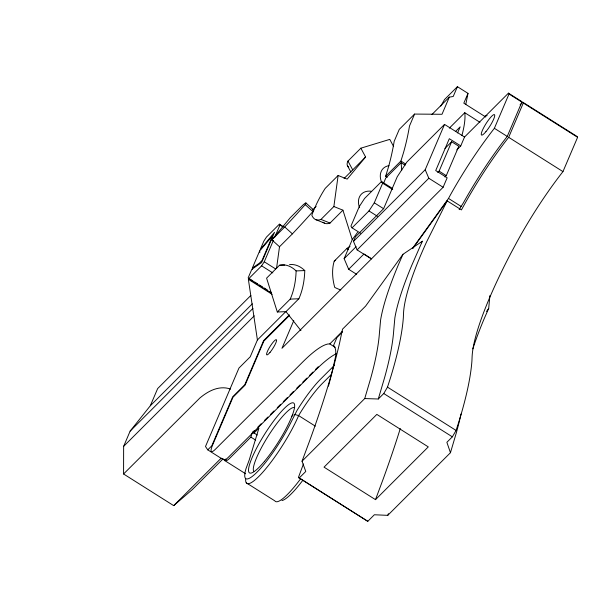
<?xml version="1.0" encoding="UTF-8"?>
<svg xmlns="http://www.w3.org/2000/svg" width="608" height="608" viewBox="0 0 608 608"><rect width="100%" height="100%" fill="white"/><g stroke="black" fill="none" stroke-linecap="round" stroke-linejoin="round"><path stroke-width="0.91" d="M223.03 458.88L192.219 489.668L173.69 505.636L123.576 473.982L123.637 446.356L130.127 431.133L150.336 405.726L252.32 303.818M472.826 348.863A223.85 42.788 -57.7 0 1 484.006 319.124L488.695 308.438L489.904 295.564M276.534 268.394L279.505 246.749L292.395 233.867A50.365 2.288 -47.9 0 0 312.884 211.538A50.365 2.288 -47.9 0 0 312.922 210.094M338.132 175.484L325.234 188.358A50.365 16.484 -68.1 0 0 311.828 215.164A50.365 16.484 -68.1 0 0 320.971 219.412L333.868 206.53L338.132 175.484L347.183 179.124L365.598 157.008L360.856 148.185L389.766 139.384L393.65 146.604M465.781 104.492L468 93.366L457.406 86.678L444.509 99.56L440.808 106.066M364.732 398.559L370.371 379.453A440.8 84.254 -57.7 0 0 379.422 333.108L380.608 319.952A223.85 42.788 -57.7 0 1 398.278 264.989L402.967 254.304L422.347 241.216L411.715 265.46A213.598 40.827 -57.7 0 0 394.858 317.9L393.703 330.714A451.045 86.214 -57.7 0 1 384.446 378.146L378.29 399L364.732 398.559L302.032 461.214L305.771 471.458L299.212 478.017L298.429 477.409L303.445 463.988M299.212 478.017L367.794 521.322L374.353 514.763L387.767 515.348L450.46 452.702L456.106 433.595A440.8 84.254 -57.7 0 0 461.024 414.002M387.182 177.346L385.601 176.343L388.064 168.408A347.768 260.779 45 0 0 394.182 141.314L399.274 129.375L414.58 114.076L442.001 114.281L449.32 97.128L453.218 96.482L457.406 86.678M385.601 176.343L400.908 161.044L403.37 153.11A347.768 260.779 45 0 0 409.488 126.023L414.58 114.076M225.348 459.101A17.214 3.291 -57.7 0 0 229.71 458.257L250.876 437.106L252.206 432.85M378.29 399L383.762 393.528L387.494 387.136L390.237 378.617A468.35 89.52 -57.7 0 0 403.347 317.536L403.507 313.675A196.27 37.514 -57.7 0 1 426.527 242.052L447.154 200.883L461.442 209.904A105.746 20.208 -57.7 0 1 508.668 137.324L523.306 103.01L522.736 102.174L520.083 104.827M450.46 452.702L446.872 442.305L452.352 436.833L456.084 430.449L458.82 421.922A468.35 89.52 -57.7 0 0 471.93 360.84L472.097 356.98A196.27 37.514 -57.7 0 1 511.123 252.776L515.744 244.188A105.746 20.208 -57.7 0 1 562.962 171.608L577.6 137.302L577.038 136.458L522.736 102.174M302.032 461.214L308.834 443.004A790.332 151.065 -57.7 0 0 339.576 343.072L342.502 329.194L365.621 306.09L402.967 254.304M375.493 499.654L428.29 446.895L376.838 414.398L324.034 467.157L375.493 499.654L382.652 480.472A800.668 153.041 -57.7 0 0 400.277 428.556M387.767 515.348L388.398 513.638M150.336 405.726L157.654 388.573L250.853 295.442M252.335 268.067L259.654 250.914L272.498 235.965L262.048 260.475L259.228 263.294L252.335 268.067L252.548 269.519M283.381 226.693L279.384 224.17L266.494 237.052L263.834 241.11L260.194 249.637L274.52 232.309L261.638 262.519L251.788 269.344L248.155 277.871L248.718 278.715L261.607 265.833L264.267 261.774L273.387 240.396M274.846 236.976L279.946 225.006L279.384 224.17M285.806 311.577L257.412 339.956L250.23 356.797L238.952 368.068L205.496 446.5L207.761 449.859L223.448 459.77L222.543 458.424M293.77 320.606L281.968 348.285L443.11 187.272L447.154 177.779L435.723 170.559L449.32 138.7L460.75 145.912L464.535 137.028L508.448 93.146L521.307 101.27L521.877 102.106L507.239 136.42A105.746 20.208 -57.7 0 0 463.425 202.776L459.139 209.631M356.668 274.337L348.665 269.291L344.136 258.651L352.366 239.354A347.768 260.779 45 0 0 357.557 232.37M371.397 258.924L357.109 249.903L353.484 241.391L355.444 236.801L383.648 208.62L397.237 176.761L406.874 162.032L444.532 124.397L464.535 137.028M352.055 227.848L368.972 210.938L374.285 202.814L382.652 183.206L381.52 181.526L364.595 198.436L359.282 206.56L350.922 226.161L352.055 227.848L360.552 233.214M383.595 183.168L385.799 178.007L401.113 162.708L405.072 165.209M353.484 241.391L425.197 169.738L444.532 124.397M468 93.366L463.82 103.17L485.754 117.025M437.775 172.482L439.113 171.144L451.66 141.732L458.804 146.247L446.264 175.659L444.919 176.996M457.596 132.909L460.165 126.882L455.483 131.556M412.437 248.436L448.491 198.436L450.558 194.659A105.746 20.208 -57.7 0 1 494.38 128.303L509.018 93.989L508.448 93.146M334.309 365.438L319.778 379.954A47.386 9.059 -57.7 0 0 296.94 410.567L289.583 425.06A48.176 9.211 -57.7 0 1 256.964 472.234A48.176 9.211 -57.7 0 1 246.027 468.586L249.204 460.036L258.94 428.085L253.718 433.306M412.733 248.619L447.154 200.883M421.245 242.744L422.347 241.216M486.499 311.486L488.695 308.438M279.505 246.749L271.844 239.833L290.259 217.717L303.149 204.835A50.365 2.288 -47.9 0 1 305.224 204.622L312.884 211.538M348.764 167.094A50.365 12.365 -28.3 0 1 347.958 161.067L360.856 148.185M271.844 239.833L284.734 226.951A50.365 2.288 -47.9 0 0 305.224 204.622M312.808 209.76L316.13 206.439M344.06 178.524L365.598 157.008M284.666 265.065L279.475 265.27L266.585 278.152L277.316 311.995L285.973 311.638L298.862 298.756A50.365 27.413 87.7 0 0 304.775 270.568A50.365 27.413 87.7 0 0 289.537 264.662M431.885 114.547L449.32 97.128M323.099 222.194A50.365 16.484 -68.1 0 0 330.03 223.06L342.92 210.178L333.868 206.53M130.127 431.133L252.92 308.438M123.637 446.356L254.243 315.848M449.327 128.151L464.77 112.723L479.917 122.292M277.316 311.995L290.206 299.113A50.365 27.413 87.7 0 0 296.119 270.917L304.775 270.568M444.942 148.443L451.66 141.732M340.776 289.94A50.365 32.916 56.8 0 1 334.734 287.402A50.365 32.916 56.8 0 1 334.218 261.166L347.107 248.284L350.018 246.384M123.576 473.982L199.85 398.02A124.412 49.256 -74.2 0 1 212.04 390.214C217.824 387.699 224.534 386.832 230.531 389.12M344.136 258.651L356.113 246.681M289.4 314.845L263.598 340.624L244.781 384.742L232.697 396.819L211.789 445.839L207.761 449.859M289.378 315.567L263.88 341.05L245.062 385.16L232.978 397.237L212.595 445.033A17.214 3.291 -57.7 0 0 215.422 449.236L302.617 362.11A130.583 24.958 -57.7 0 1 327.887 344.022L329.787 343.93L335.076 347.274M456.783 149.88L460.75 145.912M357.109 249.903L428.822 178.25L425.197 169.738M348.665 269.291L363.972 253.992L371.176 258.537M329.787 343.93L342.464 331.261M342.289 332.135L336.969 337.455L333.541 345.496L334.233 346.18A130.583 24.958 -57.7 0 1 335.715 355.779A762.789 145.798 -57.7 0 1 328.449 386.171M173.69 505.636L221.206 458.151M253.088 431.824L254.433 430.479M257.792 427.128L261.151 423.768M264.503 420.417L267.862 417.065M270.545 414.375L273.904 411.023M277.263 407.672L280.622 404.312M283.305 401.63L287.333 397.602M290.016 394.919L293.375 391.567M296.734 388.216L300.094 384.856M302.776 382.174L306.804 378.146M309.487 375.463L312.846 372.111M315.537 369.428L318.22 366.746M224.002 459.344L224.907 460.689L226.115 459.481M331.725 374.08L321.647 384.15A43.951 8.398 -57.7 0 0 298.619 415.598A51.65 9.872 -57.7 0 1 265.559 469.011A51.65 9.872 -57.7 0 1 245.678 479.051M334.218 261.166L335.669 260.216M484.47 116.44L487.13 115.588M290.206 299.113L298.862 298.756M294.599 414.443L298.619 415.598L315.286 426.124M320.971 219.412L330.03 223.06M315.484 219.518L324.543 223.159M509.018 93.989L521.877 102.106M523.306 103.01L577.6 137.302M494.38 128.303L507.239 136.42M508.668 137.324L562.962 171.608M439.113 171.144L446.264 175.659M428.822 178.25L443.11 187.272M400.908 161.044L405.498 163.947M448.491 198.436L461.358 206.553M381.52 181.526L392.35 188.374M382.652 183.206L392.707 189.559M374.285 202.814L383.572 208.681M368.972 210.938L377.484 216.311M279.946 225.006L283.153 227.027M264.267 261.774L275.47 268.85M261.607 265.833L272.817 272.908M249.751 278.882L252.958 280.904M254.554 281.914L257.754 283.936M259.358 284.947L262.557 286.968M264.161 287.979L267.36 290.001M269.762 291.521L271.366 292.532M248.718 278.715L271.13 292.866M272.103 294.31L248.368 279.323L257.412 339.956M387.494 387.136L456.084 430.449M383.762 393.528L452.352 436.833M252.472 431.999L257.268 435.032M250.876 437.106L255.679 440.139M298.429 477.409L367.794 521.322M224.907 460.689L245.64 473.784M246.27 482.828L274.846 500.87A51.65 9.872 -57.7 0 0 300.382 479.112M305.923 202.973L313.584 209.889M284.734 226.951L292.395 233.867M347.107 248.284L348.255 249.751M285.973 311.638L300.937 330.615M347.958 161.067L352.708 169.89M347.426 165.642L350.877 172.049M342.92 210.178L352.237 239.56M259.654 250.914L259.867 252.366M401.113 162.708L401.721 170.248M224.116 459.458A17.214 3.291 -57.7 0 0 228.281 457.353L315.476 370.226A130.583 24.958 -57.7 0 1 336.224 353.742M253.764 471.36A37.909 7.243 -57.7 0 1 269.146 434.591A37.909 7.243 -57.7 0 1 294.667 407.687M291.673 416.381A37.909 7.243 -57.7 0 1 293.17 414.937M302.746 480.381A48.176 9.211 -57.7 0 1 281.945 500.559M464.77 112.723A172.163 32.908 -57.7 0 1 461.92 135.523M359.602 207.716A16.872 12.654 45 0 1 371.336 191.277M381.687 182.453A16.53 12.396 45 0 1 388.991 165.672M279.475 265.27A50.365 27.413 87.7 0 1 296.119 270.917M485.929 131.662A12.054 2.303 -57.7 0 0 494.578 114.783A12.054 2.303 -57.7 0 0 483.497 128.052A12.054 2.303 -57.7 0 0 485.929 131.662M270.036 352.351A8.953 1.71 -57.7 0 0 276.465 339.811A8.953 1.71 -57.7 0 0 268.234 349.668A8.953 1.71 -57.7 0 0 270.036 352.351M264.48 461.35A41.321 7.896 -57.7 0 0 294.135 403.484A41.321 7.896 -57.7 0 0 256.158 449A41.321 7.896 -57.7 0 0 264.48 461.35"/></g></svg>
